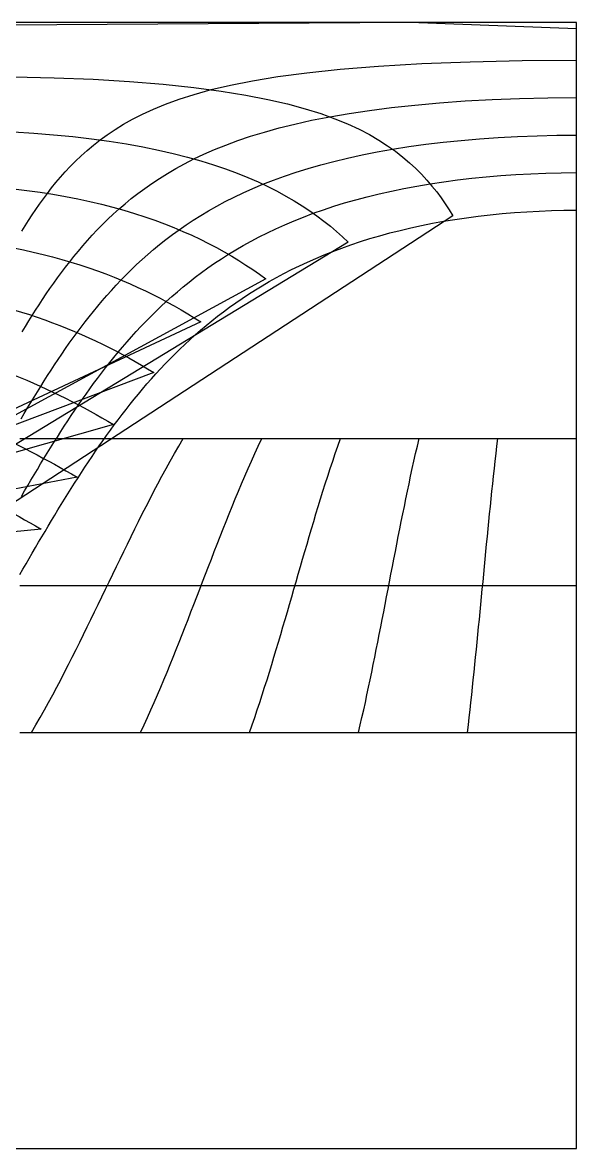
# Model space of a CAD drawing. Header units: millimetres. Extents: x -267 to 267, y -134 to 134.
# Drawn here: x 135.7 to 267, y -133.5 to 133.5 of the extents above; entities that cross this region are included whole.
import ezdxf

# ---------------------------------------------------------------- set-up
doc = ezdxf.new("R2010")
doc.units = ezdxf.units.MM
doc.layers.add('ENGRAVE', color=7, linetype='Continuous')
doc.layers.add('GUIDE', color=3, linetype='Continuous')

msp = doc.modelspace()

# ---------------------------------------------------------------- linework, layer by layer
at = {"layer": 'ENGRAVE'}
for points in [[(267.0354, 89.0118), (267.0354, 90.4953), (267.0354, 91.9789), (267.0354, 93.4624), (267.0354, 94.9459), (267.0354, 96.4294), (267.0354, 97.913), (267.0354, 99.3965), (267.0354, 100.88), (267.0354, 102.3636), (267.0354, 103.8471), (267.0354, 105.3306), (267.0354, 106.8142), (267.0354, 108.2977), (267.0354, 109.7812), (267.0354, 111.2647), (267.0354, 112.7483), (267.0354, 114.2318), (267.0354, 115.7153), (267.0354, 117.1989), (267.0354, 118.6824), (267.0354, 120.1659), (267.0354, 121.6494), (267.0354, 123.133), (267.0354, 124.6165), (267.0354, 126.1), (267.0354, 127.5836), (267.0354, 129.0671), (267.0354, 130.5506), (267.0354, 132.0342), (227.6253, 133.5177), (0, 132.0342)], [(135.4578, 84.024), (136.2541, 85.3083), (137.0718, 86.5922), (137.9127, 87.8755), (138.7791, 89.1582), (139.6735, 90.4401), (140.5985, 91.721), (141.5573, 93.0007), (142.5532, 94.279), (143.5902, 95.5556), (144.6727, 96.8304), (145.8056, 98.103), (146.9947, 99.373), (148.2465, 100.6402), (149.5686, 101.9039), (150.9697, 103.1639), (152.4599, 104.4193), (154.051, 105.6696), (155.757, 106.914), (157.5943, 108.1514), (159.5822, 109.3807), (161.7439, 110.6006), (164.1071, 111.8092), (166.7054, 113.0047), (169.5789, 114.1845), (172.7767, 115.3453), (176.3582, 116.4833), (180.3956, 117.5935), (184.9758, 118.6695), (190.2022, 119.7034), (196.1951, 120.6847), (203.0877, 121.6006), (211.0156, 122.4346), (220.0939, 123.1669), (230.3777, 123.7745), (241.8081, 124.2328), (254.1612, 124.5191), (267.0354, 124.6165)], [(133.5177, 120.6374), (143.1713, 120.4255), (152.4082, 120.0538), (161.0595, 119.5351), (169.0237, 118.8848), (176.2609, 118.1198), (182.7793, 117.2561), (188.6186, 116.3087), (193.8356, 115.2905), (198.4938, 114.2129), (202.657, 113.0851), (206.3852, 111.9151), (209.7328, 110.7093), (212.748, 109.4731), (215.4731, 108.211), (217.9445, 106.9267), (220.1938, 105.6233), (222.248, 104.3032), (224.1305, 102.9687), (225.8613, 101.6216), (227.4576, 100.2634), (228.9345, 98.8954), (230.3048, 97.5188), (231.5798, 96.1344), (232.7693, 94.7432), (233.8819, 93.3458), (234.925, 91.9429), (235.9052, 90.535), (236.8284, 89.1226), (237.6997, 87.7061), (-28.5117, -86.2859)], [(135.5947, 60.1656), (136.3688, 61.4498), (137.1545, 62.7336), (137.9526, 64.017), (138.764, 65.2997), (139.5896, 66.5816), (140.4305, 67.8626), (141.2878, 69.1426), (142.1625, 70.4214), (143.0561, 71.6988), (143.9698, 72.9747), (144.9051, 74.2489), (145.8636, 75.5212), (146.847, 76.7913), (147.8571, 78.0591), (148.8959, 79.3243), (149.9655, 80.5866), (151.0684, 81.8458), (152.207, 83.1015), (153.3843, 84.3534), (154.6031, 85.601), (155.867, 86.8441), (157.1794, 88.0821), (158.5446, 89.3146), (159.9668, 90.5409), (161.4509, 91.7605), (163.0022, 92.9727), (164.6268, 94.1767), (166.3309, 95.3718), (168.1219, 96.5569), (170.0077, 97.7309), (171.9969, 98.8928), (174.0993, 100.0412), (176.3255, 101.1745), (178.6871, 102.2911), (181.1969, 103.389), (183.869, 104.4661), (186.7185, 105.5199), (189.7617, 106.5476), (193.0159, 107.546), (196.4992, 108.5117), (200.2302, 109.4405), (204.2272, 110.328), (208.5078, 111.1693), (213.0871, 111.9589), (217.9768, 112.6908), (223.1833, 113.3588), (228.7055, 113.9562), (234.5328, 114.4764), (240.643, 114.9129), (247.0016, 115.2596), (253.5609, 115.5114), (260.2616, 115.6641), (267.0354, 115.7153)], [(133.5177, 107.563), (138.3295, 107.2698), (143.0251, 106.8996), (147.5839, 106.4555), (151.9894, 105.9411), (156.2293, 105.3602), (160.2954, 104.7169), (164.183, 104.0153), (167.8906, 103.2594), (171.4194, 102.4531), (174.7728, 101.6004), (177.9557, 100.7048), (180.9743, 99.7697), (183.8356, 98.7984), (186.5474, 97.7938), (189.1173, 96.7587), (191.5534, 95.6955), (193.8635, 94.6066), (196.0553, 93.4941), (198.1361, 92.3599), (200.1132, 91.2057), (201.993, 90.0332), (203.7821, 88.8438), (205.4864, 87.6388), (207.1114, 86.4195), (208.6624, 85.1869), (210.1442, 83.942), (211.5613, 82.6858), (212.918, 81.419), (-52.8171, -80.1425)], [(135.3121, 39.5326), (136.0707, 40.817), (136.836, 42.101), (137.6086, 43.3845), (138.389, 44.6675), (139.1777, 45.9498), (139.9753, 47.2313), (140.7825, 48.5119), (141.5999, 49.7914), (142.4281, 51.0698), (143.2679, 52.3468), (144.12, 53.6224), (144.9852, 54.8964), (145.8643, 56.1685), (146.7582, 57.4388), (147.6677, 58.7069), (148.5939, 59.9728), (149.5378, 61.2361), (150.5004, 62.4967), (151.483, 63.7545), (152.4866, 65.009), (153.5127, 66.2602), (154.5625, 67.5077), (155.6376, 68.7513), (156.7395, 69.9906), (157.8698, 71.2254), (159.0304, 72.4553), (160.2231, 73.68), (161.4498, 74.899), (162.7129, 76.1119), (164.0144, 77.3183), (165.357, 78.5177), (166.7431, 79.7095), (168.1757, 80.8932), (169.6576, 82.0682), (171.1921, 83.2337), (172.7825, 84.3892), (174.4326, 85.5337), (176.146, 86.6664), (177.927, 87.7865), (179.7798, 88.8928), (181.7091, 89.9844), (183.7197, 91.0599), (185.8167, 92.1182), (188.0054, 93.1578), (190.2914, 94.1771), (192.6803, 95.1746), (195.178, 96.1484), (197.7904, 97.0965), (200.5231, 98.0169), (203.382, 98.9074), (206.3723, 99.7655), (209.499, 100.5886), (212.7662, 101.374), (216.1772, 102.119), (219.734, 102.8204), (223.4371, 103.4752), (227.2853, 104.0803), (231.2751, 104.6325), (235.4007, 105.1287), (239.6537, 105.5659), (244.0229, 105.9413), (248.4942, 106.2523), (253.0511, 106.4966), (257.6745, 106.6726), (262.3434, 106.7787), (267.0354, 106.8142)], [(135.3888, 21.1278), (136.1395, 22.4121), (136.8939, 23.6961), (137.6524, 24.9796), (138.4153, 26.2625), (139.1833, 27.5448), (139.9565, 28.8263), (140.7355, 30.107), (141.5208, 31.3866), (142.3127, 32.6651), (143.1118, 33.9424), (143.9185, 35.2183), (144.7334, 36.4926), (145.557, 37.7654), (146.3898, 39.0364), (147.2324, 40.3055), (148.0854, 41.5725), (148.9494, 42.8374), (149.825, 44.0998), (150.7129, 45.3597), (151.6138, 46.6169), (152.5284, 47.8712), (153.4574, 49.1224), (154.4017, 50.3703), (155.3621, 51.6147), (156.3393, 52.8554), (157.3344, 54.0921), (158.3483, 55.3246), (159.3819, 56.5527), (160.4362, 57.776), (161.5125, 58.9944), (162.6117, 60.2074), (163.7352, 61.4148), (164.8841, 62.6161), (166.0598, 63.8112), (167.2636, 64.9995), (168.4971, 66.1808), (169.7616, 67.3544), (171.0589, 68.5201), (172.3906, 69.6772), (173.7583, 70.8254), (175.1641, 71.964), (176.6097, 73.0924), (178.0972, 74.2101), (179.6286, 75.3164), (181.2061, 76.4105), (182.832, 77.4918), (184.5086, 78.5593), (186.2382, 79.6124), (188.0234, 80.65), (189.8667, 81.6712), (191.7706, 82.6749), (193.7378, 83.6602), (195.7708, 84.6257), (197.8723, 85.5704), (200.0447, 86.4929), (202.2907, 87.3918), (204.6125, 88.2658), (207.0124, 89.1133), (209.4923, 89.9327), (212.054, 90.7224), (214.6988, 91.4807), (217.4277, 92.2058), (220.2412, 92.896), (223.1392, 93.5494), (226.1209, 94.1642), (229.1848, 94.7384), (232.3288, 95.2703), (235.5496, 95.7581), (238.8433, 96.2), (242.2049, 96.5943), (245.6285, 96.9395), (249.1073, 97.2341), (252.6336, 97.477), (256.1989, 97.6671), (259.7942, 97.8035), (263.4097, 97.8856), (267.0354, 97.913)], [(133.5177, 94.1076), (136.7007, 93.7127), (139.8223, 93.2707), (142.878, 92.7831), (145.864, 92.2516), (148.7774, 91.6778), (151.6158, 91.0635), (154.3777, 90.4104), (157.0621, 89.7202), (159.6688, 88.9948), (162.1978, 88.2357), (164.6498, 87.4448), (167.0258, 86.6235), (169.327, 85.7735), (171.5552, 84.8963), (173.712, 83.9934), (175.7995, 83.0661), (177.8198, 82.1158), (179.775, 81.1438), (181.6674, 80.1512), (183.4993, 79.1393), (185.2731, 78.1091), (186.9909, 77.0615), (188.655, 75.9976), (190.2677, 74.9184), (191.8312, 73.8245), (193.3475, 72.7169), (-72.2166, -71.5963)], [(135.0017, 2.5694), (135.7445, 3.8539), (136.4884, 5.1381), (137.2336, 6.4218), (137.9805, 7.7051), (138.7295, 8.9878), (139.4809, 10.2698), (140.235, 11.551), (140.9923, 12.8313), (141.753, 14.1106), (142.5176, 15.3888), (143.2863, 16.6657), (144.0597, 17.9413), (144.8381, 19.2155), (145.6219, 20.4881), (146.4114, 21.759), (147.2072, 23.0281), (148.0095, 24.2952), (148.819, 25.5603), (149.6359, 26.8232), (150.4608, 28.0838), (151.2941, 29.3418), (152.1363, 30.5973), (152.9879, 31.8499), (153.8495, 33.0997), (154.7215, 34.3463), (155.6044, 35.5896), (156.499, 36.8295), (157.4057, 38.0658), (158.3251, 39.2982), (159.2578, 40.5266), (160.2046, 41.7507), (161.1661, 42.9704), (162.1429, 44.1855), (163.1358, 45.3956), (164.1455, 46.6005), (165.1729, 47.8), (166.2186, 48.9938), (167.2835, 50.1817), (168.3686, 51.3632), (169.4746, 52.5381), (170.6024, 53.7061), (171.7532, 54.8668), (172.9277, 56.0199), (174.1272, 57.165), (175.3525, 58.3016), (176.6049, 59.4294), (177.8854, 60.5479), (179.1952, 61.6566), (180.5355, 62.7551), (181.9075, 63.8428), (183.3126, 64.9192), (184.752, 65.9837), (186.227, 67.0357), (187.739, 68.0746), (189.2893, 69.0998), (190.8793, 70.1104), (192.5105, 71.1058), (194.1843, 72.0853), (195.9019, 73.0479), (197.6649, 73.993), (199.4745, 74.9196), (201.3322, 75.8267), (203.239, 76.7135), (205.1964, 77.5789), (207.2052, 78.4219), (209.2667, 79.2415), (211.3816, 80.0365), (213.5506, 80.8059), (215.7743, 81.5484), (218.0531, 82.2629), (220.387, 82.9481), (222.7759, 83.6029), (225.2194, 84.226), (227.7168, 84.8162), (230.2668, 85.3723), (232.8682, 85.893), (235.5191, 86.3772), (238.2172, 86.8237), (240.96, 87.2314), (243.7444, 87.5993), (246.567, 87.9264), (249.4241, 88.2118), (252.3114, 88.4547), (255.2244, 88.6545), (258.1585, 88.8104), (261.1085, 88.9222), (264.0692, 88.9894), (267.0354, 89.0118)], [(133.5177, 80.1029), (135.8887, 79.6102), (138.2216, 79.0866), (140.515, 78.5327), (142.7682, 77.9496), (144.9805, 77.3382), (147.1513, 76.6994), (149.2804, 76.0341), (151.3675, 75.3434), (153.4128, 74.628), (155.4163, 73.8889), (157.3784, 73.1271), (159.2995, 72.3433), (161.18, 71.5384), (163.0206, 70.7133), (164.8219, 69.8688), (166.5848, 69.0056), (168.3098, 68.1246), (169.998, 67.2265), (171.6502, 66.3119), (173.2673, 65.3816), (174.8502, 64.4363), (176.3999, 63.4766), (177.9173, 62.5031), (-87.632, -61.5164)], [(133.5177, 65.4167), (135.4134, 64.8379), (137.2842, 64.2382), (139.1299, 63.6182), (140.9503, 62.9786), (142.7455, 62.3198), (144.5154, 61.6424), (146.2602, 60.9469), (147.9799, 60.234), (149.6749, 59.5041), (151.3452, 58.7579), (152.9911, 57.9957), (154.613, 57.2181), (156.2112, 56.4257), (157.7861, 55.619), (159.3379, 54.7983), (160.8673, 53.9642), (162.3745, 53.1172), (163.8601, 52.2577), (165.3244, 51.3861), (166.768, 50.5029), (-98.844, -49.6085)], [(133.5177, 49.9802), (135.1168, 49.3309), (136.6997, 48.6679), (138.2667, 47.9916), (139.8178, 47.3024), (141.3532, 46.6006), (142.8731, 45.8866), (144.3776, 45.1608), (145.867, 44.4234), (147.3414, 43.6749), (148.8012, 42.9155), (150.2465, 42.1456), (151.6776, 41.3655), (153.0948, 40.5756), (154.4984, 39.7761), (155.8886, 38.9674), (157.2658, 38.1497), (-108.4052, -37.3234)], [(135.0012, 34.863), (136.4847, 34.863), (137.9683, 34.863), (139.4518, 34.863), (140.9353, 34.863), (142.4189, 34.863), (143.9024, 34.863), (145.3859, 34.863), (146.8695, 34.863), (148.353, 34.863), (149.8365, 34.863), (151.32, 34.863), (152.8036, 34.863), (154.2871, 34.863), (155.7706, 34.863), (157.2542, 34.863), (158.7377, 34.863), (160.2212, 34.863), (161.7048, 34.863), (163.1883, 34.863), (164.6718, 34.863), (166.1553, 34.863), (167.6389, 34.863), (169.1224, 34.863), (170.6059, 34.863), (172.0895, 34.863), (173.573, 34.863), (175.0565, 34.863), (176.5401, 34.863), (178.0236, 34.863), (179.5071, 34.863), (180.9906, 34.863), (182.4742, 34.863), (183.9577, 34.863), (185.4412, 34.863), (186.9248, 34.863), (188.4083, 34.863), (189.8918, 34.863), (191.3754, 34.863), (192.8589, 34.863), (194.3424, 34.863), (195.8259, 34.863), (197.3095, 34.863), (198.793, 34.863), (200.2765, 34.863), (201.7601, 34.863), (203.2436, 34.863), (204.7271, 34.863), (206.2107, 34.863), (207.6942, 34.863), (209.1777, 34.863), (210.6612, 34.863), (212.1448, 34.863), (213.6283, 34.863), (215.1118, 34.863), (216.5954, 34.863), (218.0789, 34.863), (219.5624, 34.863), (221.0459, 34.863), (222.5295, 34.863), (224.013, 34.863), (225.4965, 34.863), (226.9801, 34.863), (228.4636, 34.863), (229.9471, 34.863), (231.4307, 34.863), (232.9142, 34.863), (234.3977, 34.863), (235.8812, 34.863), (237.3648, 34.863), (238.8483, 34.863), (240.3318, 34.863), (241.8154, 34.863), (243.2989, 34.863), (244.7824, 34.863), (246.266, 34.863), (247.7495, 34.863), (249.233, 34.863), (250.7165, 34.863), (252.2001, 34.863), (253.6836, 34.863), (255.1671, 34.863), (256.6507, 34.863), (258.1342, 34.863), (259.6177, 34.863), (261.1013, 34.863), (262.5848, 34.863), (264.0683, 34.863), (265.5518, 34.863), (267.0354, 34.863)], [(137.7964, -34.863), (138.8417, -33.0751), (139.8654, -31.2873), (140.8694, -29.4994), (141.8552, -27.7116), (142.8244, -25.9237), (143.7785, -24.1359), (144.7188, -22.348), (145.6466, -20.5602), (146.5631, -18.7724), (147.4694, -16.9845), (148.3667, -15.1967), (149.2561, -13.4088), (150.1385, -11.621), (151.0149, -9.8331), (151.8863, -8.0453), (152.7537, -6.2575), (153.6179, -4.4696), (154.4799, -2.6818), (155.3405, -0.8939), (156.2007, 0.8939), (157.0614, 2.6818), (157.9234, 4.4696), (158.7876, 6.2575), (159.655, 8.0453), (160.5264, 9.8331), (161.4028, 11.621), (162.2852, 13.4088), (163.1745, 15.1967), (164.0718, 16.9845), (164.9782, 18.7724), (165.8946, 20.5602), (166.8224, 22.348), (167.7627, 24.1359), (168.7168, 25.9237), (169.6861, 27.7116), (170.6719, 29.4994), (171.6759, 31.2873), (172.6996, 33.0751), (173.7448, 34.863)], [(163.6442, -34.863), (164.4804, -33.0751), (165.2994, -31.2873), (166.1026, -29.4994), (166.8912, -27.7116), (167.6666, -25.9237), (168.4299, -24.1359), (169.1821, -22.348), (169.9244, -20.5602), (170.6576, -18.7724), (171.3826, -16.9845), (172.1005, -15.1967), (172.8119, -13.4088), (173.5178, -11.621), (174.219, -9.8331), (174.9161, -8.0453), (175.61, -6.2575), (176.3014, -4.4696), (176.991, -2.6818), (177.6795, -0.8939), (178.3677, 0.8939), (179.0562, 2.6818), (179.7458, 4.4696), (180.4372, 6.2575), (181.1311, 8.0453), (181.8282, 9.8331), (182.5293, 11.621), (183.2352, 13.4088), (183.9467, 15.1967), (184.6645, 16.9845), (185.3896, 18.7724), (186.1228, 20.5602), (186.865, 22.348), (187.6173, 24.1359), (188.3805, 25.9237), (189.1559, 27.7116), (189.9446, 29.4994), (190.7478, 31.2873), (191.5667, 33.0751), (192.4029, 34.863)], [(189.492, -34.863), (190.1192, -33.0751), (190.7334, -31.2873), (191.3358, -29.4994), (191.9273, -27.7116), (192.5088, -25.9237), (193.0813, -24.1359), (193.6455, -22.348), (194.2021, -20.5602), (194.752, -18.7724), (195.2958, -16.9845), (195.8342, -15.1967), (196.3678, -13.4088), (196.8972, -11.621), (197.4231, -9.8331), (197.9459, -8.0453), (198.4663, -6.2575), (198.9849, -4.4696), (199.5021, -2.6818), (200.0185, -0.8939), (200.5346, 0.8939), (201.051, 2.6818), (201.5682, 4.4696), (202.0867, 6.2575), (202.6071, 8.0453), (203.13, 9.8331), (203.6558, 11.621), (204.1853, 13.4088), (204.7189, 15.1967), (205.2572, 16.9845), (205.801, 18.7724), (206.3509, 20.5602), (206.9076, 22.348), (207.4718, 24.1359), (208.0442, 25.9237), (208.6258, 27.7116), (209.2173, 29.4994), (209.8197, 31.2873), (210.4339, 33.0751), (211.0611, 34.863)], [(215.3398, -34.863), (215.7579, -33.0751), (216.1674, -31.2873), (216.569, -29.4994), (216.9633, -27.7116), (217.351, -25.9237), (217.7326, -24.1359), (218.1088, -22.348), (218.4799, -20.5602), (218.8465, -18.7724), (219.209, -16.9845), (219.5679, -15.1967), (219.9237, -13.4088), (220.2766, -11.621), (220.6272, -9.8331), (220.9757, -8.0453), (221.3227, -6.2575), (221.6684, -4.4696), (222.0132, -2.6818), (222.3574, -0.8939), (222.7015, 0.8939), (223.0458, 2.6818), (223.3906, 4.4696), (223.7363, 6.2575), (224.0832, 8.0453), (224.4318, 9.8331), (224.7824, 11.621), (225.1353, 13.4088), (225.491, 15.1967), (225.85, 16.9845), (226.2125, 18.7724), (226.5791, 20.5602), (226.9502, 22.348), (227.3263, 24.1359), (227.708, 25.9237), (228.0957, 27.7116), (228.49, 29.4994), (228.8916, 31.2873), (229.3011, 33.0751), (229.7192, 34.863)], [(241.1876, -34.863), (241.3966, -33.0751), (241.6014, -31.2873), (241.8022, -29.4994), (241.9993, -27.7116), (242.1932, -25.9237), (242.384, -24.1359), (242.5721, -22.348), (242.7576, -20.5602), (242.9409, -18.7724), (243.1222, -16.9845), (243.3017, -15.1967), (243.4795, -13.4088), (243.656, -11.621), (243.8313, -9.8331), (244.0056, -8.0453), (244.179, -6.2575), (244.3519, -4.4696), (244.5243, -2.6818), (244.6964, -0.8939), (244.8684, 0.8939), (245.0406, 2.6818), (245.213, 4.4696), (245.3858, 6.2575), (245.5593, 8.0453), (245.7336, 9.8331), (245.9089, 11.621), (246.0853, 13.4088), (246.2632, 15.1967), (246.4427, 16.9845), (246.6239, 18.7724), (246.8072, 20.5602), (246.9928, 22.348), (247.1808, 24.1359), (247.3717, 25.9237), (247.5655, 27.7116), (247.7627, 29.4994), (247.9635, 31.2873), (248.1682, 33.0751), (248.3773, 34.863)], [(267.0354, -34.863), (267.0354, -33.0751), (267.0354, -31.2873), (267.0354, -29.4994), (267.0354, -27.7116), (267.0354, -25.9237), (267.0354, -24.1359), (267.0354, -22.348), (267.0354, -20.5602), (267.0354, -18.7724), (267.0354, -16.9845), (267.0354, -15.1967), (267.0354, -13.4088), (267.0354, -11.621), (267.0354, -9.8331), (267.0354, -8.0453), (267.0354, -6.2575), (267.0354, -4.4696), (267.0354, -2.6818), (267.0354, -0.8939), (267.0354, 0.8939), (267.0354, 2.6818), (267.0354, 4.4696), (267.0354, 6.2575), (267.0354, 8.0453), (267.0354, 9.8331), (267.0354, 11.621), (267.0354, 13.4088), (267.0354, 15.1967), (267.0354, 16.9845), (267.0354, 18.7724), (267.0354, 20.5602), (267.0354, 22.348), (267.0354, 24.1359), (267.0354, 25.9237), (267.0354, 27.7116), (267.0354, 29.4994), (267.0354, 31.2873), (267.0354, 33.0751), (267.0354, 34.863)], [(133.5177, 33.8184), (134.9334, 33.1171), (136.3394, 32.4077), (137.7361, 31.6902), (139.1234, 30.9651), (140.5018, 30.2324), (141.8713, 29.4925), (143.2322, 28.7456), (144.5846, 27.9919), (145.9288, 27.2316), (147.2651, 26.4651), (148.5936, 25.6924), (-117.1208, -24.9139)], [(133.5177, 17.073), (134.8331, 16.3406), (136.1441, 15.6043), (137.4509, 14.8644), (138.7537, 14.1211), (140.0527, 13.3746), (-125.6874, -12.6249)], [(135.0012, 0), (136.4847, 0), (137.9683, 0), (139.4518, 0), (140.9353, 0), (142.4189, 0), (143.9024, 0), (145.3859, 0), (146.8695, 0), (148.353, 0), (149.8365, 0), (151.32, 0), (152.8036, 0), (154.2871, 0), (155.7706, 0), (157.2542, 0), (158.7377, 0), (160.2212, 0), (161.7048, 0), (163.1883, 0), (164.6718, 0), (166.1553, 0), (167.6389, 0), (169.1224, 0), (170.6059, 0), (172.0895, 0), (173.573, 0), (175.0565, 0), (176.5401, 0), (178.0236, 0), (179.5071, 0), (180.9906, 0), (182.4742, 0), (183.9577, 0), (185.4412, 0), (186.9248, 0), (188.4083, 0), (189.8918, 0), (191.3754, 0), (192.8589, 0), (194.3424, 0), (195.8259, 0), (197.3095, 0), (198.793, 0), (200.2765, 0), (201.7601, 0), (203.2436, 0), (204.7271, 0), (206.2107, 0), (207.6942, 0), (209.1777, 0), (210.6612, 0), (212.1448, 0), (213.6283, 0), (215.1118, 0), (216.5954, 0), (218.0789, 0), (219.5624, 0), (221.0459, 0), (222.5295, 0), (224.013, 0), (225.4965, 0), (226.9801, 0), (228.4636, 0), (229.9471, 0), (231.4307, 0), (232.9142, 0), (234.3977, 0), (235.8812, 0), (237.3648, 0), (238.8483, 0), (240.3318, 0), (241.8154, 0), (243.2989, 0), (244.7824, 0), (246.266, 0), (247.7495, 0), (249.233, 0), (250.7165, 0), (252.2001, 0), (253.6836, 0), (255.1671, 0), (256.6507, 0), (258.1342, 0), (259.6177, 0), (261.1013, 0), (262.5848, 0), (264.0683, 0), (265.5518, 0), (267.0354, 0)], [(135.0012, -34.863), (136.4847, -34.863), (137.9683, -34.863), (139.4518, -34.863), (140.9353, -34.863), (142.4189, -34.863), (143.9024, -34.863), (145.3859, -34.863), (146.8695, -34.863), (148.353, -34.863), (149.8365, -34.863), (151.32, -34.863), (152.8036, -34.863), (154.2871, -34.863), (155.7706, -34.863), (157.2542, -34.863), (158.7377, -34.863), (160.2212, -34.863), (161.7048, -34.863), (163.1883, -34.863), (164.6718, -34.863), (166.1553, -34.863), (167.6389, -34.863), (169.1224, -34.863), (170.6059, -34.863), (172.0895, -34.863), (173.573, -34.863), (175.0565, -34.863), (176.5401, -34.863), (178.0236, -34.863), (179.5071, -34.863), (180.9906, -34.863), (182.4742, -34.863), (183.9577, -34.863), (185.4412, -34.863), (186.9248, -34.863), (188.4083, -34.863), (189.8918, -34.863), (191.3754, -34.863), (192.8589, -34.863), (194.3424, -34.863), (195.8259, -34.863), (197.3095, -34.863), (198.793, -34.863), (200.2765, -34.863), (201.7601, -34.863), (203.2436, -34.863), (204.7271, -34.863), (206.2107, -34.863), (207.6942, -34.863), (209.1777, -34.863), (210.6612, -34.863), (212.1448, -34.863), (213.6283, -34.863), (215.1118, -34.863), (216.5954, -34.863), (218.0789, -34.863), (219.5624, -34.863), (221.0459, -34.863), (222.5295, -34.863), (224.013, -34.863), (225.4965, -34.863), (226.9801, -34.863), (228.4636, -34.863), (229.9471, -34.863), (231.4307, -34.863), (232.9142, -34.863), (234.3977, -34.863), (235.8812, -34.863), (237.3648, -34.863), (238.8483, -34.863), (240.3318, -34.863), (241.8154, -34.863), (243.2989, -34.863), (244.7824, -34.863), (246.266, -34.863), (247.7495, -34.863), (249.233, -34.863), (250.7165, -34.863), (252.2001, -34.863), (253.6836, -34.863), (255.1671, -34.863), (256.6507, -34.863), (258.1342, -34.863), (259.6177, -34.863), (261.1013, -34.863), (262.5848, -34.863), (264.0683, -34.863), (265.5518, -34.863), (267.0354, -34.863)]]:
    msp.add_lwpolyline(points, dxfattribs=at)
at = {"layer": 'GUIDE'}
msp.add_lwpolyline([(-267.0354, -133.5177), (267.0354, -133.5177), (267.0354, 133.5177), (-267.0354, 133.5177)], close=True, dxfattribs=at)

doc.saveas('drawing.dxf')
